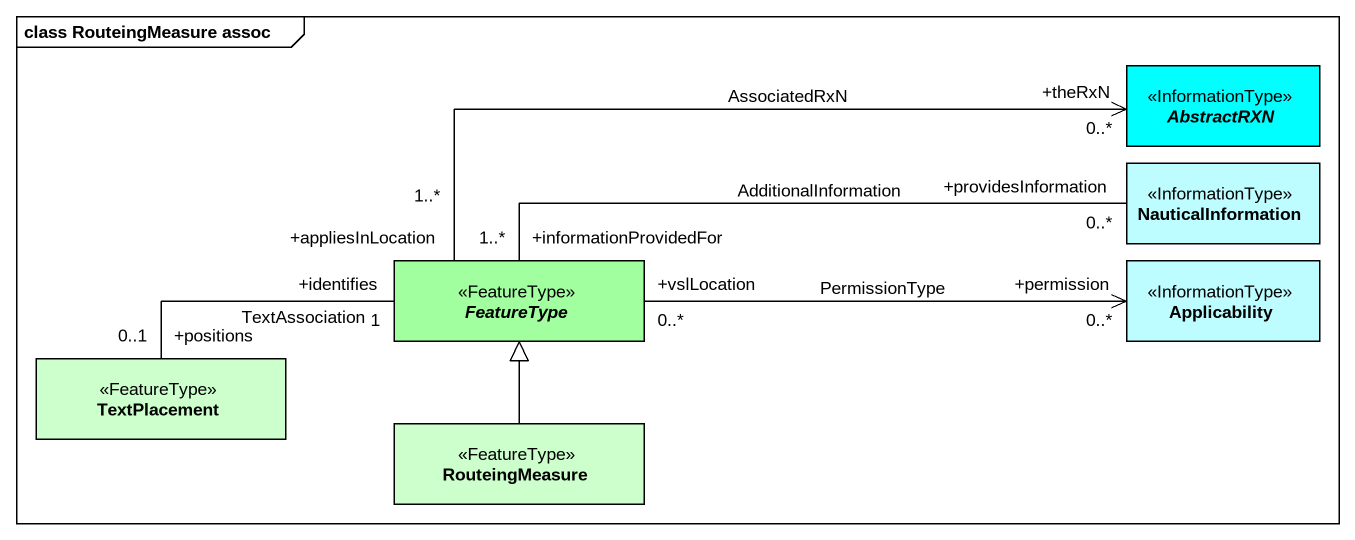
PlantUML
@startuml
mainframe class RouteingMeasure assoc
hide circle
hide empty members
abstract class AbstractRXN <<InformationType>> #00FFFF
class NauticalInformation <<InformationType>> #BEFDFF
abstract class FeatureType <<FeatureType>> #A1FFA0
class Applicability <<InformationType>> #BEFDFF
class TextPlacement <<FeatureType>> #CCFFCC
class RouteingMeasure <<FeatureType>> #CCFFCC
FeatureType "+appliesInLocation\n1..*" -right-> "+theRxN\n0..*" AbstractRXN : AssociatedRxN
FeatureType "+informationProvidedFor\n1..*" -right- "+providesInformation\n0..*" NauticalInformation : AdditionalInformation
FeatureType "+vslLocation\n0..*" -right-> "+permission\n0..*" Applicability : PermissionType
FeatureType "+identifies\n1" -left- "+positions\n0..1" TextPlacement : TextAssociation
RouteingMeasure -up-|> FeatureType
@enduml
